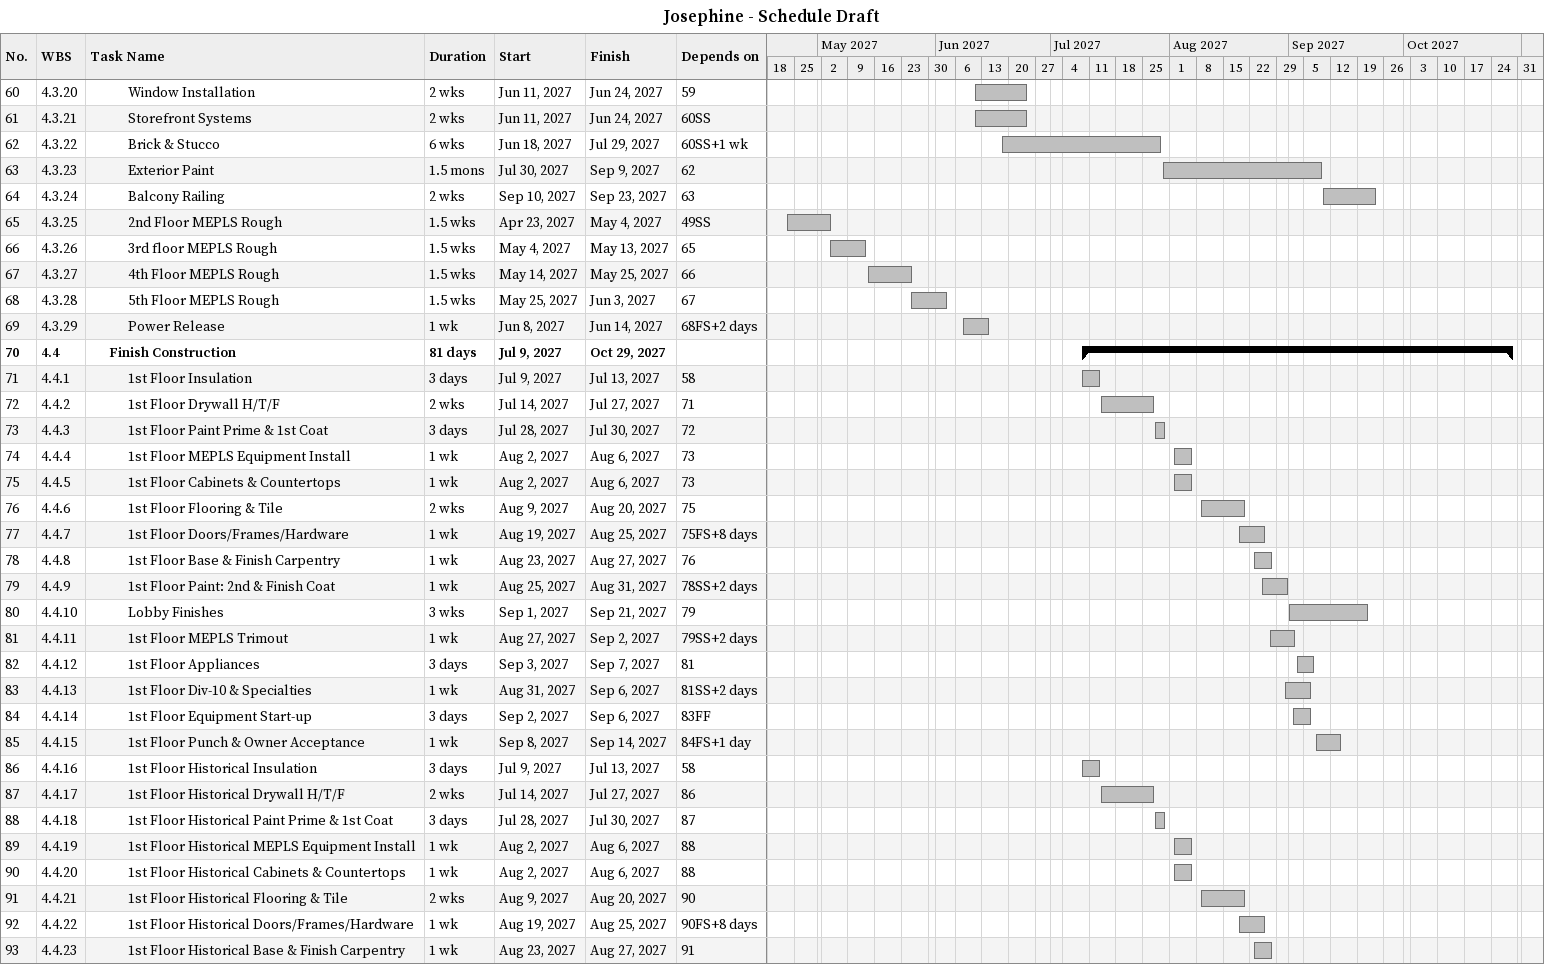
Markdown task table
Josephine - Schedule Draft

| ID | WBS | Task | Duration | Start | Finish | Predecessors |
|---|---|---|---|---|---|---|
| 60 | 4.3.20 | Window Installation | 2w | 2027-06-11 | 2027-06-24 | 59 |
| 61 | 4.3.21 | Storefront Systems | 2w | 2027-06-11 | 2027-06-24 | 60SS |
| 62 | 4.3.22 | Brick & Stucco | 6w | 2027-06-18 | 2027-07-29 | 60SS+1w |
| 63 | 4.3.23 | Exterior Paint | 1.5mo | 2027-07-30 | 2027-09-09 | 62 |
| 64 | 4.3.24 | Balcony Railing | 2w | 2027-09-10 | 2027-09-23 | 63 |
| 65 | 4.3.25 | 2nd Floor MEPLS Rough | 1.5w | 2027-04-23 | 2027-05-04 | 49SS |
| 66 | 4.3.26 | 3rd floor MEPLS Rough | 1.5w | 2027-05-04 | 2027-05-13 | 65 |
| 67 | 4.3.27 | 4th Floor MEPLS Rough | 1.5w | 2027-05-14 | 2027-05-25 | 66 |
| 68 | 4.3.28 | 5th Floor MEPLS Rough | 1.5w | 2027-05-25 | 2027-06-03 | 67 |
| 69 | 4.3.29 | Power Release | 1w | 2027-06-08 | 2027-06-14 | 68FS+2d |
| 70 | 4.4 | **Finish Construction** | 81d | 2027-07-09 | 2027-10-29 |  |
| 71 | 4.4.1 | 1st Floor Insulation | 3d | 2027-07-09 | 2027-07-13 | 58 |
| 72 | 4.4.2 | 1st Floor Drywall H/T/F | 2w | 2027-07-14 | 2027-07-27 | 71 |
| 73 | 4.4.3 | 1st Floor Paint Prime & 1st Coat | 3d | 2027-07-28 | 2027-07-30 | 72 |
| 74 | 4.4.4 | 1st Floor MEPLS Equipment Install | 1w | 2027-08-02 | 2027-08-06 | 73 |
| 75 | 4.4.5 | 1st Floor Cabinets & Countertops | 1w | 2027-08-02 | 2027-08-06 | 73 |
| 76 | 4.4.6 | 1st Floor Flooring & Tile | 2w | 2027-08-09 | 2027-08-20 | 75 |
| 77 | 4.4.7 | 1st Floor Doors/Frames/Hardware | 1w | 2027-08-19 | 2027-08-25 | 75FS+8d |
| 78 | 4.4.8 | 1st Floor Base & Finish Carpentry | 1w | 2027-08-23 | 2027-08-27 | 76 |
| 79 | 4.4.9 | 1st Floor Paint: 2nd & Finish Coat | 1w | 2027-08-25 | 2027-08-31 | 78SS+2d |
| 80 | 4.4.10 | Lobby Finishes | 3w | 2027-09-01 | 2027-09-21 | 79 |
| 81 | 4.4.11 | 1st Floor MEPLS Trimout | 1w | 2027-08-27 | 2027-09-02 | 79SS+2d |
| 82 | 4.4.12 | 1st Floor Appliances | 3d | 2027-09-03 | 2027-09-07 | 81 |
| 83 | 4.4.13 | 1st Floor Div-10 & Specialties | 1w | 2027-08-31 | 2027-09-06 | 81SS+2d |
| 84 | 4.4.14 | 1st Floor Equipment Start-up | 3d | 2027-09-02 | 2027-09-06 | 83FF |
| 85 | 4.4.15 | 1st Floor Punch & Owner Acceptance | 1w | 2027-09-08 | 2027-09-14 | 84FS+1d |
| 86 | 4.4.16 | 1st Floor Historical Insulation | 3d | 2027-07-09 | 2027-07-13 | 58 |
| 87 | 4.4.17 | 1st Floor Historical Drywall H/T/F | 2w | 2027-07-14 | 2027-07-27 | 86 |
| 88 | 4.4.18 | 1st Floor Historical Paint Prime & 1st Coat | 3d | 2027-07-28 | 2027-07-30 | 87 |
| 89 | 4.4.19 | 1st Floor Historical MEPLS Equipment Install | 1w | 2027-08-02 | 2027-08-06 | 88 |
| 90 | 4.4.20 | 1st Floor Historical Cabinets & Countertops | 1w | 2027-08-02 | 2027-08-06 | 88 |
| 91 | 4.4.21 | 1st Floor Historical Flooring & Tile | 2w | 2027-08-09 | 2027-08-20 | 90 |
| 92 | 4.4.22 | 1st Floor Historical Doors/Frames/Hardware | 1w | 2027-08-19 | 2027-08-25 | 90FS+8d |
| 93 | 4.4.23 | 1st Floor Historical Base & Finish Carpentry | 1w | 2027-08-23 | 2027-08-27 | 91 |
